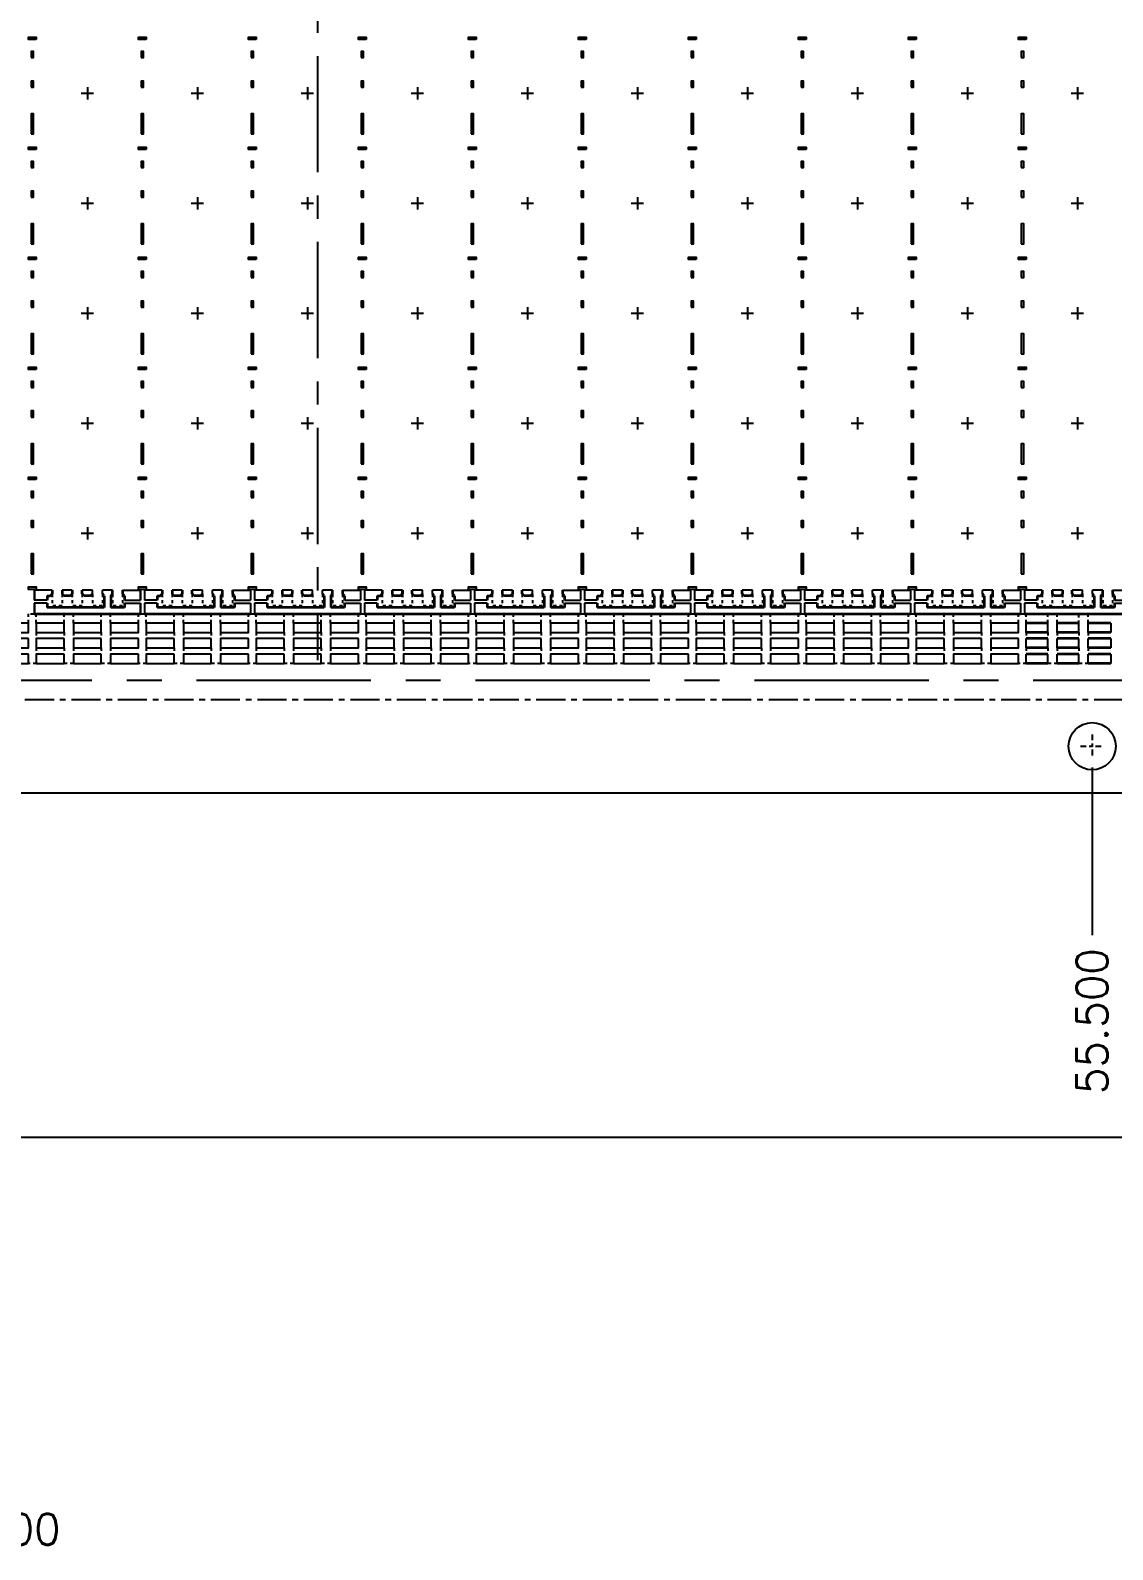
# Model space of a CAD drawing. Extents: x -251 to -90, y -161 to -25.
# Drawn here: x -146.35 to -111.43, y -131.68 to -82.64 of the extents above; entities that cross this region are included whole.
import ezdxf

# ---------------------------------------------------------------- set-up
doc = ezdxf.new("R2010")
doc.units = 0
doc.header["$LTSCALE"] = 0.15
doc.header["$MEASUREMENT"] = 0
doc.header["$PDSIZE"] = 0.2
doc.linetypes.add('CENTER', pattern=[2, 1.25, -0.25, 0.25, -0.25])
doc.linetypes.add('HIDDEN', pattern=[9.525, 6.35, -3.175])
for name, color, linetype in [('1', 7, 'Continuous'), ('1D', 4, 'Continuous'), ('2', 7, 'Continuous'), ('2D', 4, 'Continuous'), ('3', 7, 'Continuous'), ('HATCH', 4, 'Continuous'), ('Ribbon', 4, 'Continuous')]:
    doc.layers.add(name, color=color, linetype=linetype)
doc.layers.add('实线', color=7, linetype='Continuous', lineweight=35)
doc.styles.add('SIMPLEX', font='SIMPLEX')
doc.dimstyles.new('0.1', dxfattribs={"dimtxt": 0.1, "dimasz": 0.1, "dimexe": 0.03, "dimexo": 0.03, "dimgap": 0.03, "dimtad": 0, "dimdec": 3, "dimzin": 1, "dimdsep": 46, "dimtxsty": 'SIMPLEX', "dimcen": 0, "dimclrd": 256, "dimclre": 256, "dimclrt": 256, "dimadec": 0, "dimazin": 1, "dimtm": 1.25, "dimtfac": 1, "dimtdec": 3, "dimtmove": 0, "dimatfit": 0, "dimfxl": 1, "dimtolj": 1, "dimtzin": 0, "dimlwd": -1, "dimlwe": -1, "dimarcsym": 1})
doc.dimstyles.new('1.0', dxfattribs={"dimtxt": 1, "dimasz": 1, "dimexe": 0.3, "dimexo": 0.3, "dimgap": 0.3, "dimtad": 0, "dimdec": 3, "dimzin": 1, "dimdsep": 46, "dimtxsty": 'SIMPLEX', "dimcen": 0, "dimclrd": 256, "dimclre": 256, "dimclrt": 256, "dimadec": 0, "dimazin": 1, "dimtm": 1.25, "dimtfac": 1, "dimtdec": 3, "dimtmove": 0, "dimatfit": 0, "dimfxl": 1, "dimtolj": 1, "dimtzin": 0, "dimlwd": -1, "dimlwe": -1, "dimarcsym": 1})

# ---------------------------------------------------------------- blocks, each defined once
blk = doc.blocks.new('*D1')
at = {"layer": '1D', "transparency": 16777216}
for p, q in [((420.725, -778.438), (420.725, -793.163)), ((539.175, -778.413), (539.175, -793.163)), ((421.725, -793.133), (473.903, -793.133)), ((538.175, -793.133), (489.725, -793.133))]:
    blk.add_line(p, q, dxfattribs=at)
for points in [[(421.725, -792.967), (421.725, -793.3), (420.725, -793.133)], [(538.175, -792.967), (538.175, -793.3), (539.175, -793.133)]]:
    blk.add_solid(points, dxfattribs=at)
at = {"layer": 'Defpoints', "color": 0, "transparency": 16777216}
for p in [(420.725, -778.408), (539.175, -778.383), (539.175, -793.133)]:
    blk.add_point(p, dxfattribs=at)
at = {"layer": '1D', "transparency": 16777216, "insert": (481.814, -793.133), "char_height": 1, "attachment_point": 5, "style": 'SIMPLEX'}
blk.add_mtext('\\A1;118.450 (MOLD LINE)', dxfattribs=at)
blk = doc.blocks.new('*D26')
at = {"layer": '2D', "transparency": 16777216}
blk.add_line((535.45, -781.189), (535.45, -786.605), dxfattribs=at)
at = {"layer": 'Defpoints', "color": 0, "transparency": 16777216}
for p in [(479.95, -747.008), (535.45, -780.889), (535.45, -786.605)]:
    blk.add_point(p, dxfattribs=at)
at = {"layer": '2D', "transparency": 16777216, "insert": (535.45, -789.381), "char_height": 1, "attachment_point": 5, "rotation": 90, "style": 'SIMPLEX'}
blk.add_mtext('\\A1;55.500', dxfattribs=at)
blk = doc.blocks.new('103')
at = {"layer": 'HATCH'}
for p, q in [((-0.2, 0), (0.2, 0)), ((0, 0.2), (0, -0.2))]:
    blk.add_line(p, q, dxfattribs=at)
blk = doc.blocks.new('*U33')
at = {"layer": 'HATCH'}
blk.add_blockref('103', (0, 0), dxfattribs=at)
blk = doc.blocks.new('*U34')
at = {"layer": '1', "color": 0, "linetype": 'ByBlock', "lineweight": -2, "transparency": 16777216}
for p in [(78.1, 14.2), (81.65, 14.2), (85.2, 14.2), (88.75, 14.2), (92.3, 14.2), (95.85, 14.2), (99.4, 14.2), (102.95, 14.2), (106.5, 14.2), (110.05, 14.2), (78.1, 10.65), (81.65, 10.65), (85.2, 10.65), (88.75, 10.65), (92.3, 10.65), (95.85, 10.65), (99.4, 10.65), (102.95, 10.65), (106.5, 10.65), (110.05, 10.65), (78.1, 7.1), (81.65, 7.1), (85.2, 7.1), (88.75, 7.1), (92.3, 7.1), (95.85, 7.1), (99.4, 7.1), (102.95, 7.1), (106.5, 7.1), (110.05, 7.1), (78.1, 3.55), (81.65, 3.55), (85.2, 3.55), (88.75, 3.55), (92.3, 3.55), (95.85, 3.55), (99.4, 3.55), (102.95, 3.55), (106.5, 3.55), (110.05, 3.55), (78.1, 0), (81.65, 0), (85.2, 0), (88.75, 0), (92.3, 0), (95.85, 0), (99.4, 0), (102.95, 0), (106.5, 0), (110.05, 0)]:
    blk.add_blockref('*U33', p, dxfattribs=at)
blk = doc.blocks.new('*U38')
at = {"layer": 'HATCH'}
blk.add_lwpolyline([(-0.125, 0.04), (0.125, 0.04), (0.125, -0.04), (-0.125, -0.04)], close=True, dxfattribs=at)
blk = doc.blocks.new('*U39')
at = {"layer": '1', "color": 0, "linetype": 'ByBlock', "lineweight": -2, "transparency": 16777216}
blk.add_blockref('*U38', (0, 0), dxfattribs=at)
blk = doc.blocks.new('*U36')
at = {"layer": '1', "rotation": 180}
blk.add_blockref('*U39', (0, 0), dxfattribs=at)
blk = doc.blocks.new('*U37')
at = {"layer": 'HATCH', "color": 0, "linetype": 'ByBlock', "lineweight": -2, "transparency": 16777216}
for p in [(78.1, 17.75), (81.65, 17.75), (85.2, 17.75), (88.75, 17.75), (92.3, 17.75), (95.85, 17.75), (99.4, 17.75), (102.95, 17.75), (106.5, 17.75), (110.05, 17.75), (78.1, 14.2), (81.65, 14.2), (85.2, 14.2), (88.75, 14.2), (92.3, 14.2), (95.85, 14.2), (99.4, 14.2), (102.95, 14.2), (106.5, 14.2), (110.05, 14.2), (78.1, 10.65), (81.65, 10.65), (85.2, 10.65), (88.75, 10.65), (92.3, 10.65), (95.85, 10.65), (99.4, 10.65), (102.95, 10.65), (106.5, 10.65), (110.05, 10.65), (78.1, 7.1), (81.65, 7.1), (85.2, 7.1), (88.75, 7.1), (92.3, 7.1), (95.85, 7.1), (99.4, 7.1), (102.95, 7.1), (106.5, 7.1), (110.05, 7.1), (78.1, 3.55), (81.65, 3.55), (85.2, 3.55), (88.75, 3.55), (92.3, 3.55), (95.85, 3.55), (99.4, 3.55), (102.95, 3.55), (106.5, 3.55), (110.05, 3.55), (78.1, 0), (81.65, 0), (85.2, 0), (88.75, 0), (92.3, 0), (95.85, 0), (99.4, 0), (102.95, 0), (106.5, 0), (110.05, 0)]:
    blk.add_blockref('*U36', p, dxfattribs=at)
blk = doc.blocks.new('*U40')
at = {"layer": 'Ribbon'}
for points in [[(-0.04, 1.127), (0.04, 1.127), (0.04, 1.328), (-0.04, 1.328)], [(-0.04, 0.173), (0.04, 0.173), (0.04, 0.373), (-0.04, 0.373)], [(-0.04, -1.328), (0.04, -1.328), (0.04, -0.683), (-0.04, -0.683)]]:
    blk.add_lwpolyline(points, close=True, dxfattribs=at)
blk = doc.blocks.new('*U41')
at = {"layer": '1', "color": 0, "linetype": 'ByBlock', "lineweight": -2, "transparency": 16777216}
for p in [(78.1, 14.2), (81.65, 14.2), (85.2, 14.2), (88.75, 14.2), (92.3, 14.2), (95.85, 14.2), (99.4, 14.2), (102.95, 14.2), (106.5, 14.2), (110.05, 14.2), (78.1, 10.65), (81.65, 10.65), (85.2, 10.65), (88.75, 10.65), (92.3, 10.65), (95.85, 10.65), (99.4, 10.65), (102.95, 10.65), (106.5, 10.65), (110.05, 10.65), (78.1, 7.1), (81.65, 7.1), (85.2, 7.1), (88.75, 7.1), (92.3, 7.1), (95.85, 7.1), (99.4, 7.1), (102.95, 7.1), (106.5, 7.1), (110.05, 7.1), (78.1, 3.55), (81.65, 3.55), (85.2, 3.55), (88.75, 3.55), (92.3, 3.55), (95.85, 3.55), (99.4, 3.55), (102.95, 3.55), (106.5, 3.55), (110.05, 3.55), (78.1, 0), (81.65, 0), (85.2, 0), (88.75, 0), (92.3, 0), (95.85, 0), (99.4, 0), (102.95, 0), (106.5, 0), (110.05, 0)]:
    blk.add_blockref('*U40', p, dxfattribs=at)
blk = doc.blocks.new('*U48')
at = {"layer": '1'}
for points in [[(-1.775, 0.5), (-0.875, 0.5), (-0.875, 0.2), (-1.775, 0.2)], [(-0.575, 0.5), (0.325, 0.5), (0.325, 0.2), (-0.575, 0.2)], [(0.625, 0.5), (1.525, 0.5), (1.525, 0.2), (0.625, 0.2)], [(-1.775, 0), (-0.875, 0), (-0.875, -0.3), (-1.775, -0.3)], [(-0.575, 0), (0.325, 0), (0.325, -0.3), (-0.575, -0.3)], [(0.625, 0), (1.525, 0), (1.525, -0.3), (0.625, -0.3)], [(-1.775, -0.5), (-0.875, -0.5), (-0.875, -0.8), (-1.775, -0.8)], [(-0.575, -0.5), (0.325, -0.5), (0.325, -0.8), (-0.575, -0.8)], [(0.625, -0.5), (1.525, -0.5), (1.525, -0.8), (0.625, -0.8)]]:
    blk.add_lwpolyline(points, close=True, dxfattribs=at)
at = {"layer": 'HATCH', "linetype": 'HIDDEN', "ltscale": 0.1}
for p, q in [((-1.775, 0.5), (-1.775, 0.8)), ((-0.875, 0.5), (-0.875, 0.8)), ((-0.575, 0.5), (-0.575, 0.8)), ((0.325, 0.5), (0.325, 0.8)), ((0.625, 0.5), (0.625, 0.8)), ((1.525, 0.5), (1.525, 0.8)), ((-0.875, 0.2), (-0.875, 0)), ((-0.575, 0.2), (-0.575, 0)), ((0.325, 0.2), (0.325, 0)), ((0.625, 0.2), (0.625, 0)), ((1.525, 0.2), (1.525, 0)), ((-0.875, -0.3), (-0.875, -0.5)), ((-0.575, -0.3), (-0.575, -0.5)), ((0.325, -0.3), (0.325, -0.5)), ((0.625, -0.3), (0.625, -0.5)), ((1.525, -0.3), (1.525, -0.5)), ((-0.875, -0.8), (-0.575, -0.8)), ((0.325, -0.8), (0.625, -0.8)), ((1.525, -0.8), (1.775, -0.8))]:
    blk.add_line(p, q, dxfattribs=at)
blk = doc.blocks.new('*U49')
at = {"layer": '1', "color": 0, "linetype": 'ByBlock', "lineweight": -2, "transparency": 16777216}
for p in [(0, 0), (3.55, 0), (7.1, 0), (10.65, 0), (14.2, 0), (17.75, 0), (21.3, 0), (24.85, 0), (28.4, 0), (31.95, 0), (35.5, 0), (39.05, 0), (42.6, 0), (46.15, 0)]:
    blk.add_blockref('*U48', p, dxfattribs=at)
blk = doc.blocks.new('*U66')
at = {"layer": '1'}
for p, q in [((-1.073, 0.382), (-1.648, 0.382)), ((-1.648, 0.382), (-1.648, 0.057)), ((-1.073, 0.382), (-1.648, 0.382)), ((-1.233, 0.057), (-1.648, 0.057)), ((-0.423, 0.382), (-0.753, 0.382)), ((0.227, 0.382), (-0.103, 0.382)), ((0.877, 0.382), (0.547, 0.382)), ((1.197, 0.382), (1.773, 0.382)), ((1.197, 0.382), (1.773, 0.382)), ((1.257, 0.057), (1.773, 0.057)), ((1.773, 0.382), (1.773, 0.057)), ((-1.648, -0.043), (-1.648, -0.383)), ((-1.233, -0.043), (-1.648, -0.043)), ((1.257, -0.043), (1.773, -0.043)), ((1.773, -0.043), (1.773, -0.383))]:
    blk.add_line(p, q, dxfattribs=at)
at = {"layer": '3'}
for p, q in [((0.227, 0.257), (0.227, 0.382)), ((0.547, 0.257), (0.547, 0.382))]:
    blk.add_line(p, q, dxfattribs=at)
at = {"layer": 'HATCH', "linetype": 'HIDDEN', "ltscale": 0.1}
for p, q in [((-1.073, 0.257), (-1.073, -0.123)), ((-0.753, 0.257), (-0.753, -0.123)), ((-0.423, 0.257), (-0.423, -0.123)), ((-0.103, 0.257), (-0.103, -0.123)), ((0.227, 0.257), (0.227, -0.123)), ((0.547, 0.257), (0.547, -0.123)), ((0.877, 0.257), (0.877, -0.123)), ((1.197, 0.257), (1.197, -0.123)), ((-0.753, -0.123), (-1.073, -0.123)), ((-0.103, -0.123), (-0.423, -0.123)), ((0.547, -0.123), (0.227, -0.123)), ((1.197, -0.123), (0.877, -0.123))]:
    blk.add_line(p, q, dxfattribs=at)
at = {"layer": 'HATCH'}
blk.add_line((-1.773, -0.383), (-1.653, -0.383), dxfattribs=at)
at = {"layer": '实线', "color": 0}
for p, q in [((-1.233, 0.197), (-1.233, 0.057)), ((-1.233, 0.197), (-1.133, 0.197)), ((-1.133, 0.197), (-1.073, 0.257)), ((-1.073, 0.382), (-1.073, 0.257)), ((-0.753, 0.377), (-0.753, 0.257)), ((-0.693, 0.197), (-0.753, 0.257)), ((-0.483, 0.197), (-0.693, 0.197)), ((-0.483, 0.197), (-0.423, 0.257)), ((-0.423, 0.382), (-0.423, 0.257)), ((-0.103, 0.257), (-0.103, 0.382)), ((-0.043, 0.197), (-0.103, 0.257)), ((0.167, 0.197), (-0.043, 0.197)), ((0.167, 0.197), (0.227, 0.257)), ((0.607, 0.197), (0.547, 0.257)), ((0.607, 0.197), (0.607, -0.183)), ((0.817, 0.197), (0.817, -0.183)), ((0.817, 0.197), (0.877, 0.257)), ((0.877, 0.257), (0.877, 0.382)), ((1.197, 0.382), (1.197, 0.257)), ((1.257, 0.197), (1.197, 0.257)), ((1.257, 0.197), (1.257, 0.057)), ((-1.653, -0.383), (1.773, -0.383)), ((-1.233, -0.043), (-1.233, -0.183)), ((0.607, -0.183), (-1.233, -0.183)), ((1.257, -0.183), (0.817, -0.183)), ((1.257, -0.043), (1.257, -0.183))]:
    blk.add_line(p, q, dxfattribs=at)
blk = doc.blocks.new('*U67')
at = {"layer": '1', "color": 0, "linetype": 'ByBlock', "lineweight": -2, "transparency": 16777216}
for p in [(78.1, 0), (81.65, 0), (85.2, 0), (88.75, 0), (92.3, 0), (95.85, 0), (99.4, 0), (102.95, 0), (106.5, 0), (110.05, 0)]:
    blk.add_blockref('*U66', p, dxfattribs=at)
blk = doc.blocks.new('*D71')
at = {"layer": 'Defpoints', "color": 0, "transparency": 16777216}
for p in [(492.935, -799.477), (495.935, -799.477), (495.935, -805.781)]:
    blk.add_point(p, dxfattribs=at)
at = {"layer": 'HATCH', "transparency": 16777216}
for p, q in [((492.935, -799.777), (492.935, -806.081)), ((495.935, -799.777), (495.935, -806.081)), ((491.935, -805.781), (490.935, -805.781)), ((492.935, -805.781), (495.935, -805.781)), ((496.935, -805.781), (497.935, -805.781))]:
    blk.add_line(p, q, dxfattribs=at)
for points in [[(491.935, -805.615), (491.935, -805.948), (492.935, -805.781)], [(496.935, -805.615), (496.935, -805.948), (495.935, -805.781)]]:
    blk.add_solid(points, dxfattribs=at)
at = {"layer": 'HATCH', "transparency": 16777216, "insert": (500.235, -805.781), "char_height": 1, "attachment_point": 5, "style": 'SIMPLEX'}
blk.add_mtext('\\A1;2.000', dxfattribs=at)

msp = doc.modelspace()

# ---------------------------------------------------------------- linework, layer by layer
at = {"layer": '1'}
for p, q in [((-145.6472, -100.7094), (-146.2222, -100.7094)), ((-146.2222, -100.7094), (-146.2222, -101.0344)), ((-145.6472, -100.7094), (-146.2222, -100.7094)), ((-144.9972, -100.7094), (-145.3272, -100.7094)), ((-144.3472, -100.7094), (-144.6772, -100.7094)), ((-143.6972, -100.7094), (-144.0272, -100.7094)), ((-143.3772, -100.7094), (-142.8022, -100.7094)), ((-143.3772, -100.7094), (-142.8022, -100.7094)), ((-142.8022, -100.7094), (-142.8022, -101.0344)), ((-142.0972, -100.7094), (-142.6722, -100.7094)), ((-142.6722, -100.7094), (-142.6722, -101.0344)), ((-142.0972, -100.7094), (-142.6722, -100.7094)), ((-141.4472, -100.7094), (-141.7772, -100.7094)), ((-140.7972, -100.7094), (-141.1272, -100.7094)), ((-140.1472, -100.7094), (-140.4772, -100.7094)), ((-139.8272, -100.7094), (-139.2522, -100.7094)), ((-139.8272, -100.7094), (-139.2522, -100.7094)), ((-139.2522, -100.7094), (-139.2522, -101.0344)), ((-138.5472, -100.7094), (-139.1222, -100.7094)), ((-139.1222, -100.7094), (-139.1222, -101.0344)), ((-138.5472, -100.7094), (-139.1222, -100.7094)), ((-137.8972, -100.7094), (-138.2272, -100.7094)), ((-137.2472, -100.7094), (-137.5772, -100.7094)), ((-136.5972, -100.7094), (-136.9272, -100.7094)), ((-136.2772, -100.7094), (-135.7022, -100.7094)), ((-136.2772, -100.7094), (-135.7022, -100.7094)), ((-135.7022, -100.7094), (-135.7022, -101.0344)), ((-134.9972, -100.7094), (-135.5722, -100.7094)), ((-135.5722, -100.7094), (-135.5722, -101.0344)), ((-134.9972, -100.7094), (-135.5722, -100.7094)), ((-134.3472, -100.7094), (-134.6772, -100.7094)), ((-133.6972, -100.7094), (-134.0272, -100.7094)), ((-133.0472, -100.7094), (-133.3772, -100.7094)), ((-132.7272, -100.7094), (-132.1522, -100.7094)), ((-132.7272, -100.7094), (-132.1522, -100.7094)), ((-132.1522, -100.7094), (-132.1522, -101.0344)), ((-131.4472, -100.7094), (-132.0222, -100.7094)), ((-132.0222, -100.7094), (-132.0222, -101.0344)), ((-131.4472, -100.7094), (-132.0222, -100.7094)), ((-130.7972, -100.7094), (-131.1272, -100.7094)), ((-130.1472, -100.7094), (-130.4772, -100.7094)), ((-129.4972, -100.7094), (-129.8272, -100.7094)), ((-129.1772, -100.7094), (-128.6022, -100.7094)), ((-129.1772, -100.7094), (-128.6022, -100.7094)), ((-128.6022, -100.7094), (-128.6022, -101.0344)), ((-127.8972, -100.7094), (-128.4722, -100.7094)), ((-128.4722, -100.7094), (-128.4722, -101.0344)), ((-127.8972, -100.7094), (-128.4722, -100.7094)), ((-127.2472, -100.7094), (-127.5772, -100.7094)), ((-126.5972, -100.7094), (-126.9272, -100.7094)), ((-125.9472, -100.7094), (-126.2772, -100.7094)), ((-125.6272, -100.7094), (-125.0522, -100.7094)), ((-125.6272, -100.7094), (-125.0522, -100.7094)), ((-125.0522, -100.7094), (-125.0522, -101.0344)), ((-124.3472, -100.7094), (-124.9222, -100.7094)), ((-124.9222, -100.7094), (-124.9222, -101.0344)), ((-124.3472, -100.7094), (-124.9222, -100.7094)), ((-123.6972, -100.7094), (-124.0272, -100.7094)), ((-123.0472, -100.7094), (-123.3772, -100.7094)), ((-122.3972, -100.7094), (-122.7272, -100.7094)), ((-122.0772, -100.7094), (-121.5022, -100.7094)), ((-122.0772, -100.7094), (-121.5022, -100.7094)), ((-121.5022, -100.7094), (-121.5022, -101.0344)), ((-120.7972, -100.7094), (-121.3722, -100.7094)), ((-121.3722, -100.7094), (-121.3722, -101.0344)), ((-120.7972, -100.7094), (-121.3722, -100.7094)), ((-120.1472, -100.7094), (-120.4772, -100.7094)), ((-119.4972, -100.7094), (-119.8272, -100.7094)), ((-118.8472, -100.7094), (-119.1772, -100.7094)), ((-118.5272, -100.7094), (-117.9522, -100.7094)), ((-118.5272, -100.7094), (-117.9522, -100.7094)), ((-117.9522, -100.7094), (-117.9522, -101.0344)), ((-117.2472, -100.7094), (-117.8222, -100.7094)), ((-117.8222, -100.7094), (-117.8222, -101.0344)), ((-117.2472, -100.7094), (-117.8222, -100.7094)), ((-116.5972, -100.7094), (-116.9272, -100.7094)), ((-115.9472, -100.7094), (-116.2772, -100.7094)), ((-115.2972, -100.7094), (-115.6272, -100.7094)), ((-114.9772, -100.7094), (-114.4022, -100.7094)), ((-114.9772, -100.7094), (-114.4022, -100.7094)), ((-114.4022, -100.7094), (-114.4022, -101.0344)), ((-113.6972, -100.7094), (-114.2722, -100.7094)), ((-114.2722, -100.7094), (-114.2722, -101.0344)), ((-113.6972, -100.7094), (-114.2722, -100.7094)), ((-113.0472, -100.7094), (-113.3772, -100.7094)), ((-112.3972, -100.7094), (-112.7272, -100.7094)), ((-111.7472, -100.7094), (-112.0772, -100.7094)), ((-145.8072, -101.0344), (-146.2222, -101.0344)), ((-146.2222, -101.1344), (-146.2222, -101.4744)), ((-145.8072, -101.1344), (-146.2222, -101.1344)), ((-143.3172, -101.0344), (-142.8022, -101.0344)), ((-143.3172, -101.1344), (-142.8022, -101.1344)), ((-142.8022, -101.1344), (-142.8022, -101.4744)), ((-142.2572, -101.0344), (-142.6722, -101.0344)), ((-142.6722, -101.1344), (-142.6722, -101.4744)), ((-142.2572, -101.1344), (-142.6722, -101.1344)), ((-139.7672, -101.0344), (-139.2522, -101.0344)), ((-139.7672, -101.1344), (-139.2522, -101.1344)), ((-139.2522, -101.1344), (-139.2522, -101.4744)), ((-138.7072, -101.0344), (-139.1222, -101.0344)), ((-139.1222, -101.1344), (-139.1222, -101.4744)), ((-138.7072, -101.1344), (-139.1222, -101.1344)), ((-136.2172, -101.0344), (-135.7022, -101.0344)), ((-136.2172, -101.1344), (-135.7022, -101.1344)), ((-135.7022, -101.1344), (-135.7022, -101.4744)), ((-135.1572, -101.0344), (-135.5722, -101.0344)), ((-135.5722, -101.1344), (-135.5722, -101.4744)), ((-135.1572, -101.1344), (-135.5722, -101.1344)), ((-132.6672, -101.0344), (-132.1522, -101.0344)), ((-132.6672, -101.1344), (-132.1522, -101.1344)), ((-132.1522, -101.1344), (-132.1522, -101.4744)), ((-131.6072, -101.0344), (-132.0222, -101.0344)), ((-132.0222, -101.1344), (-132.0222, -101.4744)), ((-131.6072, -101.1344), (-132.0222, -101.1344)), ((-129.1172, -101.0344), (-128.6022, -101.0344)), ((-129.1172, -101.1344), (-128.6022, -101.1344)), ((-128.6022, -101.1344), (-128.6022, -101.4744)), ((-128.0572, -101.0344), (-128.4722, -101.0344)), ((-128.4722, -101.1344), (-128.4722, -101.4744)), ((-128.0572, -101.1344), (-128.4722, -101.1344)), ((-125.5672, -101.0344), (-125.0522, -101.0344)), ((-125.5672, -101.1344), (-125.0522, -101.1344)), ((-125.0522, -101.1344), (-125.0522, -101.4744)), ((-124.5072, -101.0344), (-124.9222, -101.0344)), ((-124.9222, -101.1344), (-124.9222, -101.4744)), ((-124.5072, -101.1344), (-124.9222, -101.1344)), ((-122.0172, -101.0344), (-121.5022, -101.0344)), ((-122.0172, -101.1344), (-121.5022, -101.1344)), ((-121.5022, -101.1344), (-121.5022, -101.4744)), ((-120.9572, -101.0344), (-121.3722, -101.0344)), ((-121.3722, -101.1344), (-121.3722, -101.4744)), ((-120.9572, -101.1344), (-121.3722, -101.1344)), ((-118.4672, -101.0344), (-117.9522, -101.0344)), ((-118.4672, -101.1344), (-117.9522, -101.1344)), ((-117.9522, -101.1344), (-117.9522, -101.4744)), ((-117.4072, -101.0344), (-117.8222, -101.0344)), ((-117.8222, -101.1344), (-117.8222, -101.4744)), ((-117.4072, -101.1344), (-117.8222, -101.1344)), ((-114.9172, -101.0344), (-114.4022, -101.0344)), ((-114.9172, -101.1344), (-114.4022, -101.1344)), ((-114.4022, -101.1344), (-114.4022, -101.4744)), ((-113.8572, -101.0344), (-114.2722, -101.0344)), ((-114.2722, -101.1344), (-114.2722, -101.4744)), ((-113.8572, -101.1344), (-114.2722, -101.1344)), ((-228.8372, -107.2494), (-106.5872, -107.2494))]:
    msp.add_line(p, q, dxfattribs=at)
msp.add_circle((-112.0872, -105.7494), 0.762, dxfattribs=at)
at = {"layer": '1D', "linetype": 'CENTER', "ltscale": 20}
msp.add_line((-137.0872, -41.4744), (-137.0872, -102.9744), dxfattribs=at)
at = {"layer": '1D', "color": 1, "linetype": 'CENTER', "ltscale": 30}
msp.add_line((-108.3622, -103.6244), (-226.8122, -103.6244), dxfattribs=at)
at = {"layer": '1D', "color": 2, "linetype": 'CENTER', "ltscale": 5}
msp.add_line((-106.5872, -104.2494), (-230.8372, -104.2494), dxfattribs=at)
at = {"layer": '1D', "linetype": 'CENTER'}
for p, q in [((-112.0872, -105.3684), (-112.0872, -106.1304)), ((-112.4682, -105.7494), (-111.7062, -105.7494))]:
    msp.add_line(p, q, dxfattribs=at)
at = {"layer": '2'}
for p, q in [((-114.2122, -102.0744), (-114.2122, -101.7744)), ((-113.5122, -102.0744), (-113.5122, -101.7744)), ((-113.2122, -102.0744), (-113.2122, -101.7744)), ((-112.5122, -102.0744), (-112.5122, -101.7744)), ((-112.2122, -102.0744), (-112.2122, -101.7744)), ((-111.4872, -101.7744), (-111.4872, -102.0744)), ((-111.4872, -101.7744), (-111.4872, -102.0744)), ((-114.2122, -102.5744), (-114.2122, -102.2744)), ((-113.5122, -102.5744), (-113.5122, -102.2744)), ((-113.2122, -102.5744), (-113.2122, -102.2744)), ((-112.5122, -102.5744), (-112.5122, -102.2744)), ((-112.2122, -102.5744), (-112.2122, -102.2744)), ((-111.4872, -102.2744), (-111.4872, -102.5744)), ((-114.2122, -103.0744), (-114.2122, -102.7744)), ((-113.5122, -103.0744), (-113.5122, -102.7744)), ((-113.2122, -103.0744), (-113.2122, -102.7744)), ((-112.5122, -103.0744), (-112.5122, -102.7744)), ((-112.2122, -103.0744), (-112.2122, -102.7744)), ((-111.4872, -102.7744), (-111.4872, -103.0744))]:
    msp.add_line(p, q, dxfattribs=at)
at = {"layer": '3'}
for p, q in [((-144.3472, -100.8344), (-144.3472, -100.7094)), ((-144.0272, -100.8344), (-144.0272, -100.7094)), ((-140.7972, -100.8344), (-140.7972, -100.7094)), ((-140.4772, -100.8344), (-140.4772, -100.7094)), ((-137.2472, -100.8344), (-137.2472, -100.7094)), ((-136.9272, -100.8344), (-136.9272, -100.7094)), ((-133.6972, -100.8344), (-133.6972, -100.7094)), ((-133.3772, -100.8344), (-133.3772, -100.7094)), ((-130.1472, -100.8344), (-130.1472, -100.7094)), ((-129.8272, -100.8344), (-129.8272, -100.7094)), ((-126.5972, -100.8344), (-126.5972, -100.7094)), ((-126.2772, -100.8344), (-126.2772, -100.7094)), ((-123.0472, -100.8344), (-123.0472, -100.7094)), ((-122.7272, -100.8344), (-122.7272, -100.7094)), ((-119.4972, -100.8344), (-119.4972, -100.7094)), ((-119.1772, -100.8344), (-119.1772, -100.7094)), ((-115.9472, -100.8344), (-115.9472, -100.7094)), ((-115.6272, -100.8344), (-115.6272, -100.7094)), ((-112.3972, -100.8344), (-112.3972, -100.7094)), ((-112.0772, -100.8344), (-112.0772, -100.7094))]:
    msp.add_line(p, q, dxfattribs=at)
at = {"layer": 'HATCH', "linetype": 'HIDDEN', "ltscale": 0.1}
for p, q in [((-145.6472, -100.8344), (-145.6472, -101.2144)), ((-145.3272, -100.8344), (-145.3272, -101.2144)), ((-144.9972, -100.8344), (-144.9972, -101.2144)), ((-144.6772, -100.8344), (-144.6772, -101.2144)), ((-144.3472, -100.8344), (-144.3472, -101.2144)), ((-144.0272, -100.8344), (-144.0272, -101.2144)), ((-143.6972, -100.8344), (-143.6972, -101.2144)), ((-143.3772, -100.8344), (-143.3772, -101.2144)), ((-142.0972, -100.8344), (-142.0972, -101.2144)), ((-141.7772, -100.8344), (-141.7772, -101.2144)), ((-141.4472, -100.8344), (-141.4472, -101.2144)), ((-141.1272, -100.8344), (-141.1272, -101.2144)), ((-140.7972, -100.8344), (-140.7972, -101.2144)), ((-140.4772, -100.8344), (-140.4772, -101.2144)), ((-140.1472, -100.8344), (-140.1472, -101.2144)), ((-139.8272, -100.8344), (-139.8272, -101.2144)), ((-138.5472, -100.8344), (-138.5472, -101.2144)), ((-138.2272, -100.8344), (-138.2272, -101.2144)), ((-137.8972, -100.8344), (-137.8972, -101.2144)), ((-137.5772, -100.8344), (-137.5772, -101.2144)), ((-137.2472, -100.8344), (-137.2472, -101.2144)), ((-136.9272, -100.8344), (-136.9272, -101.2144)), ((-136.5972, -100.8344), (-136.5972, -101.2144)), ((-136.2772, -100.8344), (-136.2772, -101.2144)), ((-134.9972, -100.8344), (-134.9972, -101.2144)), ((-134.6772, -100.8344), (-134.6772, -101.2144)), ((-134.3472, -100.8344), (-134.3472, -101.2144)), ((-134.0272, -100.8344), (-134.0272, -101.2144)), ((-133.6972, -100.8344), (-133.6972, -101.2144)), ((-133.3772, -100.8344), (-133.3772, -101.2144)), ((-133.0472, -100.8344), (-133.0472, -101.2144)), ((-132.7272, -100.8344), (-132.7272, -101.2144)), ((-131.4472, -100.8344), (-131.4472, -101.2144)), ((-131.1272, -100.8344), (-131.1272, -101.2144)), ((-130.7972, -100.8344), (-130.7972, -101.2144)), ((-130.4772, -100.8344), (-130.4772, -101.2144)), ((-130.1472, -100.8344), (-130.1472, -101.2144)), ((-129.8272, -100.8344), (-129.8272, -101.2144)), ((-129.4972, -100.8344), (-129.4972, -101.2144)), ((-129.1772, -100.8344), (-129.1772, -101.2144)), ((-127.8972, -100.8344), (-127.8972, -101.2144)), ((-127.5772, -100.8344), (-127.5772, -101.2144)), ((-127.2472, -100.8344), (-127.2472, -101.2144)), ((-126.9272, -100.8344), (-126.9272, -101.2144)), ((-126.5972, -100.8344), (-126.5972, -101.2144)), ((-126.2772, -100.8344), (-126.2772, -101.2144)), ((-125.9472, -100.8344), (-125.9472, -101.2144)), ((-125.6272, -100.8344), (-125.6272, -101.2144)), ((-124.3472, -100.8344), (-124.3472, -101.2144)), ((-124.0272, -100.8344), (-124.0272, -101.2144)), ((-123.6972, -100.8344), (-123.6972, -101.2144)), ((-123.3772, -100.8344), (-123.3772, -101.2144)), ((-123.0472, -100.8344), (-123.0472, -101.2144)), ((-122.7272, -100.8344), (-122.7272, -101.2144)), ((-122.3972, -100.8344), (-122.3972, -101.2144)), ((-122.0772, -100.8344), (-122.0772, -101.2144)), ((-120.7972, -100.8344), (-120.7972, -101.2144)), ((-120.4772, -100.8344), (-120.4772, -101.2144)), ((-120.1472, -100.8344), (-120.1472, -101.2144)), ((-119.8272, -100.8344), (-119.8272, -101.2144)), ((-119.4972, -100.8344), (-119.4972, -101.2144)), ((-119.1772, -100.8344), (-119.1772, -101.2144)), ((-118.8472, -100.8344), (-118.8472, -101.2144)), ((-118.5272, -100.8344), (-118.5272, -101.2144)), ((-117.2472, -100.8344), (-117.2472, -101.2144)), ((-116.9272, -100.8344), (-116.9272, -101.2144)), ((-116.5972, -100.8344), (-116.5972, -101.2144)), ((-116.2772, -100.8344), (-116.2772, -101.2144)), ((-115.9472, -100.8344), (-115.9472, -101.2144)), ((-115.6272, -100.8344), (-115.6272, -101.2144)), ((-115.2972, -100.8344), (-115.2972, -101.2144)), ((-114.9772, -100.8344), (-114.9772, -101.2144)), ((-113.6972, -100.8344), (-113.6972, -101.2144)), ((-113.3772, -100.8344), (-113.3772, -101.2144)), ((-113.0472, -100.8344), (-113.0472, -101.2144)), ((-112.7272, -100.8344), (-112.7272, -101.2144)), ((-112.3972, -100.8344), (-112.3972, -101.2144)), ((-112.0772, -100.8344), (-112.0772, -101.2144)), ((-111.7472, -100.8344), (-111.7472, -101.2144)), ((-145.3272, -101.2144), (-145.6472, -101.2144)), ((-144.6772, -101.2144), (-144.9972, -101.2144)), ((-144.0272, -101.2144), (-144.3472, -101.2144)), ((-143.3772, -101.2144), (-143.6972, -101.2144)), ((-141.7772, -101.2144), (-142.0972, -101.2144)), ((-141.1272, -101.2144), (-141.4472, -101.2144)), ((-140.4772, -101.2144), (-140.7972, -101.2144)), ((-139.8272, -101.2144), (-140.1472, -101.2144)), ((-138.2272, -101.2144), (-138.5472, -101.2144)), ((-137.5772, -101.2144), (-137.8972, -101.2144)), ((-136.9272, -101.2144), (-137.2472, -101.2144)), ((-136.2772, -101.2144), (-136.5972, -101.2144)), ((-134.6772, -101.2144), (-134.9972, -101.2144)), ((-134.0272, -101.2144), (-134.3472, -101.2144)), ((-133.3772, -101.2144), (-133.6972, -101.2144)), ((-132.7272, -101.2144), (-133.0472, -101.2144)), ((-131.1272, -101.2144), (-131.4472, -101.2144)), ((-130.4772, -101.2144), (-130.7972, -101.2144)), ((-129.8272, -101.2144), (-130.1472, -101.2144)), ((-129.1772, -101.2144), (-129.4972, -101.2144)), ((-127.5772, -101.2144), (-127.8972, -101.2144)), ((-126.9272, -101.2144), (-127.2472, -101.2144)), ((-126.2772, -101.2144), (-126.5972, -101.2144)), ((-125.6272, -101.2144), (-125.9472, -101.2144)), ((-124.0272, -101.2144), (-124.3472, -101.2144)), ((-123.3772, -101.2144), (-123.6972, -101.2144)), ((-122.7272, -101.2144), (-123.0472, -101.2144)), ((-122.0772, -101.2144), (-122.3972, -101.2144)), ((-120.4772, -101.2144), (-120.7972, -101.2144)), ((-119.8272, -101.2144), (-120.1472, -101.2144)), ((-119.1772, -101.2144), (-119.4972, -101.2144)), ((-118.5272, -101.2144), (-118.8472, -101.2144)), ((-116.9272, -101.2144), (-117.2472, -101.2144)), ((-116.2772, -101.2144), (-116.5972, -101.2144)), ((-115.6272, -101.2144), (-115.9472, -101.2144)), ((-114.9772, -101.2144), (-115.2972, -101.2144)), ((-114.2122, -101.7744), (-114.2122, -101.4744)), ((-113.3772, -101.2144), (-113.6972, -101.2144)), ((-113.5122, -101.7744), (-113.5122, -101.4744)), ((-113.2122, -101.7744), (-113.2122, -101.4744)), ((-112.7272, -101.2144), (-113.0472, -101.2144)), ((-112.5122, -101.7951), (-112.5122, -101.4744)), ((-112.0772, -101.2144), (-112.3972, -101.2144)), ((-112.2122, -101.7744), (-112.2122, -101.4744)), ((-111.4272, -101.2144), (-111.7472, -101.2144)), ((-114.2122, -102.0744), (-114.2122, -102.2744)), ((-113.5122, -102.0744), (-113.5122, -102.2744)), ((-113.2122, -102.0744), (-113.2122, -102.2744)), ((-112.5122, -102.0744), (-112.5122, -102.2744)), ((-112.2122, -102.0744), (-112.2122, -102.2744)), ((-114.2122, -102.5744), (-114.2122, -102.7744)), ((-113.5122, -102.5744), (-113.5122, -102.7744)), ((-113.2122, -102.5744), (-113.2122, -102.7744)), ((-112.5122, -102.5744), (-112.5122, -102.7744)), ((-112.2122, -102.5744), (-112.2122, -102.7744)), ((-114.2122, -103.0744), (-114.4622, -103.0744)), ((-113.2122, -103.0744), (-113.5122, -103.0744)), ((-112.2122, -103.0744), (-112.5122, -103.0744))]:
    msp.add_line(p, q, dxfattribs=at)
at = {"layer": 'HATCH'}
for p, q in [((-146.3472, -101.4744), (-146.2272, -101.4744)), ((-142.7972, -101.4744), (-142.6772, -101.4744)), ((-139.2472, -101.4744), (-139.1272, -101.4744)), ((-135.6972, -101.4744), (-135.5772, -101.4744)), ((-132.1472, -101.4744), (-132.0272, -101.4744)), ((-128.5972, -101.4744), (-128.4772, -101.4744)), ((-125.0472, -101.4744), (-124.9272, -101.4744)), ((-121.4972, -101.4744), (-121.3772, -101.4744)), ((-117.9472, -101.4744), (-117.8272, -101.4744)), ((-114.3972, -101.4744), (-114.2772, -101.4744))]:
    msp.add_line(p, q, dxfattribs=at)
at = {"layer": '实线', "color": 0}
for p, q in [((-145.8072, -100.8944), (-145.8072, -101.0344)), ((-145.8072, -100.8944), (-145.7072, -100.8944)), ((-145.7072, -100.8944), (-145.6472, -100.8344)), ((-145.6472, -100.7094), (-145.6472, -100.8344)), ((-145.3272, -100.7144), (-145.3272, -100.8344)), ((-145.2672, -100.8944), (-145.3272, -100.8344)), ((-145.0572, -100.8944), (-145.2672, -100.8944)), ((-145.0572, -100.8944), (-144.9972, -100.8344)), ((-144.9972, -100.7094), (-144.9972, -100.8344)), ((-144.6772, -100.8344), (-144.6772, -100.7094)), ((-144.6172, -100.8944), (-144.6772, -100.8344)), ((-144.4072, -100.8944), (-144.6172, -100.8944)), ((-144.4072, -100.8944), (-144.3472, -100.8344)), ((-143.9672, -100.8944), (-144.0272, -100.8344)), ((-143.9672, -100.8944), (-143.9672, -101.2744)), ((-143.7572, -100.8944), (-143.6972, -100.8344)), ((-143.7572, -100.8944), (-143.7572, -101.2744)), ((-143.6972, -100.8344), (-143.6972, -100.7094)), ((-143.3772, -100.7094), (-143.3772, -100.8344)), ((-143.3172, -100.8944), (-143.3772, -100.8344)), ((-143.3172, -100.8944), (-143.3172, -101.0344)), ((-142.2572, -100.8944), (-142.2572, -101.0344)), ((-142.2572, -100.8944), (-142.1572, -100.8944)), ((-142.1572, -100.8944), (-142.0972, -100.8344)), ((-142.0972, -100.7094), (-142.0972, -100.8344)), ((-141.7772, -100.7144), (-141.7772, -100.8344)), ((-141.7172, -100.8944), (-141.7772, -100.8344)), ((-141.5072, -100.8944), (-141.7172, -100.8944)), ((-141.5072, -100.8944), (-141.4472, -100.8344)), ((-141.4472, -100.7094), (-141.4472, -100.8344)), ((-141.1272, -100.8344), (-141.1272, -100.7094)), ((-141.0672, -100.8944), (-141.1272, -100.8344)), ((-140.8572, -100.8944), (-141.0672, -100.8944)), ((-140.8572, -100.8944), (-140.7972, -100.8344)), ((-140.4172, -100.8944), (-140.4772, -100.8344)), ((-140.4172, -100.8944), (-140.4172, -101.2744)), ((-140.2072, -100.8944), (-140.1472, -100.8344)), ((-140.2072, -100.8944), (-140.2072, -101.2744)), ((-140.1472, -100.8344), (-140.1472, -100.7094)), ((-139.8272, -100.7094), (-139.8272, -100.8344)), ((-139.7672, -100.8944), (-139.8272, -100.8344)), ((-139.7672, -100.8944), (-139.7672, -101.0344)), ((-138.7072, -100.8944), (-138.7072, -101.0344)), ((-138.7072, -100.8944), (-138.6072, -100.8944)), ((-138.6072, -100.8944), (-138.5472, -100.8344)), ((-138.5472, -100.7094), (-138.5472, -100.8344)), ((-138.2272, -100.7144), (-138.2272, -100.8344)), ((-138.1672, -100.8944), (-138.2272, -100.8344)), ((-137.9572, -100.8944), (-138.1672, -100.8944)), ((-137.9572, -100.8944), (-137.8972, -100.8344)), ((-137.8972, -100.7094), (-137.8972, -100.8344)), ((-137.5772, -100.8344), (-137.5772, -100.7094)), ((-137.5172, -100.8944), (-137.5772, -100.8344)), ((-137.3072, -100.8944), (-137.5172, -100.8944)), ((-137.3072, -100.8944), (-137.2472, -100.8344)), ((-136.8672, -100.8944), (-136.9272, -100.8344)), ((-136.8672, -100.8944), (-136.8672, -101.2744)), ((-136.6572, -100.8944), (-136.5972, -100.8344)), ((-136.6572, -100.8944), (-136.6572, -101.2744)), ((-136.5972, -100.8344), (-136.5972, -100.7094)), ((-136.2772, -100.7094), (-136.2772, -100.8344)), ((-136.2172, -100.8944), (-136.2772, -100.8344)), ((-136.2172, -100.8944), (-136.2172, -101.0344)), ((-135.1572, -100.8944), (-135.1572, -101.0344)), ((-135.1572, -100.8944), (-135.0572, -100.8944)), ((-135.0572, -100.8944), (-134.9972, -100.8344)), ((-134.9972, -100.7094), (-134.9972, -100.8344)), ((-134.6772, -100.7144), (-134.6772, -100.8344)), ((-134.6172, -100.8944), (-134.6772, -100.8344)), ((-134.4072, -100.8944), (-134.6172, -100.8944)), ((-134.4072, -100.8944), (-134.3472, -100.8344)), ((-134.3472, -100.7094), (-134.3472, -100.8344)), ((-134.0272, -100.8344), (-134.0272, -100.7094)), ((-133.9672, -100.8944), (-134.0272, -100.8344)), ((-133.7572, -100.8944), (-133.9672, -100.8944)), ((-133.7572, -100.8944), (-133.6972, -100.8344)), ((-133.3172, -100.8944), (-133.3772, -100.8344)), ((-133.3172, -100.8944), (-133.3172, -101.2744)), ((-133.1072, -100.8944), (-133.0472, -100.8344)), ((-133.1072, -100.8944), (-133.1072, -101.2744)), ((-133.0472, -100.8344), (-133.0472, -100.7094)), ((-132.7272, -100.7094), (-132.7272, -100.8344)), ((-132.6672, -100.8944), (-132.7272, -100.8344)), ((-132.6672, -100.8944), (-132.6672, -101.0344)), ((-131.6072, -100.8944), (-131.6072, -101.0344)), ((-131.6072, -100.8944), (-131.5072, -100.8944)), ((-131.5072, -100.8944), (-131.4472, -100.8344)), ((-131.4472, -100.7094), (-131.4472, -100.8344)), ((-131.1272, -100.7144), (-131.1272, -100.8344)), ((-131.0672, -100.8944), (-131.1272, -100.8344)), ((-130.8572, -100.8944), (-131.0672, -100.8944)), ((-130.8572, -100.8944), (-130.7972, -100.8344)), ((-130.7972, -100.7094), (-130.7972, -100.8344)), ((-130.4772, -100.8344), (-130.4772, -100.7094)), ((-130.4172, -100.8944), (-130.4772, -100.8344)), ((-130.2072, -100.8944), (-130.4172, -100.8944)), ((-130.2072, -100.8944), (-130.1472, -100.8344)), ((-129.7672, -100.8944), (-129.8272, -100.8344)), ((-129.7672, -100.8944), (-129.7672, -101.2744)), ((-129.5572, -100.8944), (-129.4972, -100.8344)), ((-129.5572, -100.8944), (-129.5572, -101.2744)), ((-129.4972, -100.8344), (-129.4972, -100.7094)), ((-129.1772, -100.7094), (-129.1772, -100.8344)), ((-129.1172, -100.8944), (-129.1772, -100.8344)), ((-129.1172, -100.8944), (-129.1172, -101.0344)), ((-128.0572, -100.8944), (-128.0572, -101.0344)), ((-128.0572, -100.8944), (-127.9572, -100.8944)), ((-127.9572, -100.8944), (-127.8972, -100.8344)), ((-127.8972, -100.7094), (-127.8972, -100.8344)), ((-127.5772, -100.7144), (-127.5772, -100.8344)), ((-127.5172, -100.8944), (-127.5772, -100.8344)), ((-127.3072, -100.8944), (-127.5172, -100.8944)), ((-127.3072, -100.8944), (-127.2472, -100.8344)), ((-127.2472, -100.7094), (-127.2472, -100.8344)), ((-126.9272, -100.8344), (-126.9272, -100.7094)), ((-126.8672, -100.8944), (-126.9272, -100.8344)), ((-126.6572, -100.8944), (-126.8672, -100.8944)), ((-126.6572, -100.8944), (-126.5972, -100.8344)), ((-126.2172, -100.8944), (-126.2772, -100.8344)), ((-126.2172, -100.8944), (-126.2172, -101.2744)), ((-126.0072, -100.8944), (-125.9472, -100.8344)), ((-126.0072, -100.8944), (-126.0072, -101.2744)), ((-125.9472, -100.8344), (-125.9472, -100.7094)), ((-125.6272, -100.7094), (-125.6272, -100.8344)), ((-125.5672, -100.8944), (-125.6272, -100.8344)), ((-125.5672, -100.8944), (-125.5672, -101.0344)), ((-124.5072, -100.8944), (-124.5072, -101.0344)), ((-124.5072, -100.8944), (-124.4072, -100.8944)), ((-124.4072, -100.8944), (-124.3472, -100.8344)), ((-124.3472, -100.7094), (-124.3472, -100.8344)), ((-124.0272, -100.7144), (-124.0272, -100.8344)), ((-123.9672, -100.8944), (-124.0272, -100.8344)), ((-123.7572, -100.8944), (-123.9672, -100.8944)), ((-123.7572, -100.8944), (-123.6972, -100.8344)), ((-123.6972, -100.7094), (-123.6972, -100.8344)), ((-123.3772, -100.8344), (-123.3772, -100.7094)), ((-123.3172, -100.8944), (-123.3772, -100.8344)), ((-123.1072, -100.8944), (-123.3172, -100.8944)), ((-123.1072, -100.8944), (-123.0472, -100.8344)), ((-122.6672, -100.8944), (-122.7272, -100.8344)), ((-122.6672, -100.8944), (-122.6672, -101.2744)), ((-122.4572, -100.8944), (-122.3972, -100.8344)), ((-122.4572, -100.8944), (-122.4572, -101.2744)), ((-122.3972, -100.8344), (-122.3972, -100.7094)), ((-122.0772, -100.7094), (-122.0772, -100.8344)), ((-122.0172, -100.8944), (-122.0772, -100.8344)), ((-122.0172, -100.8944), (-122.0172, -101.0344)), ((-120.9572, -100.8944), (-120.9572, -101.0344)), ((-120.9572, -100.8944), (-120.8572, -100.8944)), ((-120.8572, -100.8944), (-120.7972, -100.8344)), ((-120.7972, -100.7094), (-120.7972, -100.8344)), ((-120.4772, -100.7144), (-120.4772, -100.8344)), ((-120.4172, -100.8944), (-120.4772, -100.8344)), ((-120.2072, -100.8944), (-120.4172, -100.8944)), ((-120.2072, -100.8944), (-120.1472, -100.8344)), ((-120.1472, -100.7094), (-120.1472, -100.8344)), ((-119.8272, -100.8344), (-119.8272, -100.7094)), ((-119.7672, -100.8944), (-119.8272, -100.8344)), ((-119.5572, -100.8944), (-119.7672, -100.8944)), ((-119.5572, -100.8944), (-119.4972, -100.8344)), ((-119.1172, -100.8944), (-119.1772, -100.8344)), ((-119.1172, -100.8944), (-119.1172, -101.2744)), ((-118.9072, -100.8944), (-118.8472, -100.8344)), ((-118.9072, -100.8944), (-118.9072, -101.2744)), ((-118.8472, -100.8344), (-118.8472, -100.7094)), ((-118.5272, -100.7094), (-118.5272, -100.8344)), ((-118.4672, -100.8944), (-118.5272, -100.8344)), ((-118.4672, -100.8944), (-118.4672, -101.0344)), ((-117.4072, -100.8944), (-117.4072, -101.0344)), ((-117.4072, -100.8944), (-117.3072, -100.8944)), ((-117.3072, -100.8944), (-117.2472, -100.8344)), ((-117.2472, -100.7094), (-117.2472, -100.8344)), ((-116.9272, -100.7144), (-116.9272, -100.8344)), ((-116.8672, -100.8944), (-116.9272, -100.8344)), ((-116.6572, -100.8944), (-116.8672, -100.8944)), ((-116.6572, -100.8944), (-116.5972, -100.8344)), ((-116.5972, -100.7094), (-116.5972, -100.8344)), ((-116.2772, -100.8344), (-116.2772, -100.7094)), ((-116.2172, -100.8944), (-116.2772, -100.8344)), ((-116.0072, -100.8944), (-116.2172, -100.8944)), ((-116.0072, -100.8944), (-115.9472, -100.8344)), ((-115.5672, -100.8944), (-115.6272, -100.8344)), ((-115.5672, -100.8944), (-115.5672, -101.2744)), ((-115.3572, -100.8944), (-115.2972, -100.8344)), ((-115.3572, -100.8944), (-115.3572, -101.2744)), ((-115.2972, -100.8344), (-115.2972, -100.7094)), ((-114.9772, -100.7094), (-114.9772, -100.8344)), ((-114.9172, -100.8944), (-114.9772, -100.8344)), ((-114.9172, -100.8944), (-114.9172, -101.0344)), ((-113.8572, -100.8944), (-113.8572, -101.0344)), ((-113.8572, -100.8944), (-113.7572, -100.8944)), ((-113.7572, -100.8944), (-113.6972, -100.8344)), ((-113.6972, -100.7094), (-113.6972, -100.8344)), ((-113.3772, -100.7144), (-113.3772, -100.8344)), ((-113.3172, -100.8944), (-113.3772, -100.8344)), ((-113.1072, -100.8944), (-113.3172, -100.8944)), ((-113.1072, -100.8944), (-113.0472, -100.8344)), ((-113.0472, -100.7094), (-113.0472, -100.8344)), ((-112.7272, -100.8344), (-112.7272, -100.7094)), ((-112.6672, -100.8944), (-112.7272, -100.8344)), ((-112.4572, -100.8944), (-112.6672, -100.8944)), ((-112.4572, -100.8944), (-112.3972, -100.8344)), ((-112.0172, -100.8944), (-112.0772, -100.8344)), ((-112.0172, -100.8944), (-112.0172, -101.2744)), ((-111.8072, -100.8944), (-111.7472, -100.8344)), ((-111.8072, -100.8944), (-111.8072, -101.2744)), ((-111.7472, -100.8344), (-111.7472, -100.7094)), ((-146.2272, -101.4744), (-142.8022, -101.4744)), ((-145.8072, -101.1344), (-145.8072, -101.2744)), ((-143.9672, -101.2744), (-145.8072, -101.2744)), ((-143.3172, -101.2744), (-143.7572, -101.2744)), ((-143.3172, -101.1344), (-143.3172, -101.2744)), ((-142.6772, -101.4744), (-139.2522, -101.4744)), ((-142.2572, -101.1344), (-142.2572, -101.2744)), ((-140.4172, -101.2744), (-142.2572, -101.2744)), ((-139.7672, -101.2744), (-140.2072, -101.2744)), ((-139.7672, -101.1344), (-139.7672, -101.2744)), ((-139.1272, -101.4744), (-135.7022, -101.4744)), ((-138.7072, -101.1344), (-138.7072, -101.2744)), ((-136.8672, -101.2744), (-138.7072, -101.2744)), ((-136.2172, -101.2744), (-136.6572, -101.2744)), ((-136.2172, -101.1344), (-136.2172, -101.2744)), ((-135.5772, -101.4744), (-132.1522, -101.4744)), ((-135.1572, -101.1344), (-135.1572, -101.2744)), ((-133.3172, -101.2744), (-135.1572, -101.2744)), ((-132.6672, -101.2744), (-133.1072, -101.2744)), ((-132.6672, -101.1344), (-132.6672, -101.2744)), ((-132.0272, -101.4744), (-128.6022, -101.4744)), ((-131.6072, -101.1344), (-131.6072, -101.2744)), ((-129.7672, -101.2744), (-131.6072, -101.2744)), ((-129.1172, -101.2744), (-129.5572, -101.2744)), ((-129.1172, -101.1344), (-129.1172, -101.2744)), ((-128.4772, -101.4744), (-125.0522, -101.4744)), ((-128.0572, -101.1344), (-128.0572, -101.2744)), ((-126.2172, -101.2744), (-128.0572, -101.2744)), ((-125.5672, -101.2744), (-126.0072, -101.2744)), ((-125.5672, -101.1344), (-125.5672, -101.2744)), ((-124.9272, -101.4744), (-121.5022, -101.4744)), ((-124.5072, -101.1344), (-124.5072, -101.2744)), ((-122.6672, -101.2744), (-124.5072, -101.2744)), ((-122.0172, -101.2744), (-122.4572, -101.2744)), ((-122.0172, -101.1344), (-122.0172, -101.2744)), ((-121.3772, -101.4744), (-117.9522, -101.4744)), ((-120.9572, -101.1344), (-120.9572, -101.2744)), ((-119.1172, -101.2744), (-120.9572, -101.2744)), ((-118.4672, -101.2744), (-118.9072, -101.2744)), ((-118.4672, -101.1344), (-118.4672, -101.2744)), ((-117.8272, -101.4744), (-114.4022, -101.4744)), ((-117.4072, -101.1344), (-117.4072, -101.2744)), ((-115.5672, -101.2744), (-117.4072, -101.2744)), ((-114.9172, -101.2744), (-115.3572, -101.2744)), ((-114.9172, -101.1344), (-114.9172, -101.2744)), ((-114.2772, -101.4744), (-110.8522, -101.4744)), ((-113.8572, -101.1344), (-113.8572, -101.2744)), ((-112.0172, -101.2744), (-113.8572, -101.2744)), ((-111.3672, -101.2744), (-111.8072, -101.2744)), ((-113.5122, -101.7744), (-114.2122, -101.7744)), ((-112.5122, -101.7744), (-113.2122, -101.7744)), ((-111.4872, -101.7744), (-112.2122, -101.7744)), ((-113.5122, -102.0744), (-114.2122, -102.0744)), ((-113.5122, -102.2744), (-114.2122, -102.2744)), ((-112.5122, -102.0744), (-113.2122, -102.0744)), ((-112.5122, -102.2744), (-113.2122, -102.2744)), ((-111.4872, -102.0744), (-112.2122, -102.0744)), ((-111.4872, -102.2744), (-112.2122, -102.2744)), ((-113.5122, -102.5744), (-114.2122, -102.5744)), ((-113.5122, -102.7744), (-114.2122, -102.7744)), ((-112.5122, -102.5744), (-113.2122, -102.5744)), ((-112.5122, -102.7744), (-113.2122, -102.7744)), ((-111.4872, -102.5744), (-112.2122, -102.5744)), ((-111.4872, -102.7744), (-112.2122, -102.7744)), ((-113.5122, -103.0744), (-114.2122, -103.0744)), ((-112.5122, -103.0744), (-113.2122, -103.0744)), ((-111.4872, -103.0744), (-112.2122, -103.0744))]:
    msp.add_line(p, q, dxfattribs=at)

# ---------------------------------------------------------------- block references
at = {"layer": '1'}
for name, p in [('*U41', (-224.3872, -98.8519)), ('*U34', (-222.6122, -98.8744)), ('*U67', (-222.6747, -101.0919))]:
    msp.add_blockref(name, p, dxfattribs=at)
at = {"layer": '1', "xscale": -1}
msp.add_blockref('*U49', (-116.2372, -102.2744), dxfattribs=at)
at = {"layer": 'HATCH'}
msp.add_blockref('*U37', (-224.3872, -100.6494), dxfattribs=at)

# ---------------------------------------------------------------- dimensions: what is measured, and where the dimension line sits
at = {"layer": '1D'}
dim = msp.add_linear_dim(base=(-108.3622, -118.3747), p1=(-226.8122, -103.6494), p2=(-108.3622, -103.6244), angle=0, text='<> (MOLD LINE)', dimstyle='0.1', override={"dimtxt": 1, "dimasz": 1}, dxfattribs=at)
dim.commit()
dim.dimension.update_dxf_attribs({"geometry": '*D1', "text_midpoint": (-165.7234, -118.3747), "dimtype": 128, "insert": (-647.5372, 674.7587)})
at = {"layer": '2D'}
dim = msp.add_ordinate_dim(feature_location=(-112.0872, -106.1304), offset=(0, -5.7162), dtype=1, origin=(-167.5872, -72.2494), dimstyle='1.0', dxfattribs=at)
dim.commit()
dim.dimension.update_dxf_attribs({"geometry": '*D26', "text_midpoint": (-112.0872, -114.6228), "insert": (-647.5372, 674.7587)})
at = {"layer": 'HATCH'}
dim = msp.add_linear_dim(base=(-151.6022, -131.0227), p1=(-154.6022, -124.7187), p2=(-151.6022, -124.7187), angle=360, text='2.000', dimstyle='1.0', dxfattribs=at)
dim.commit()
dim.dimension.update_dxf_attribs({"geometry": '*D71', "text_midpoint": (-147.3022, -131.0227), "insert": (-647.5372, 674.7587)})

doc.saveas('drawing.dxf')
